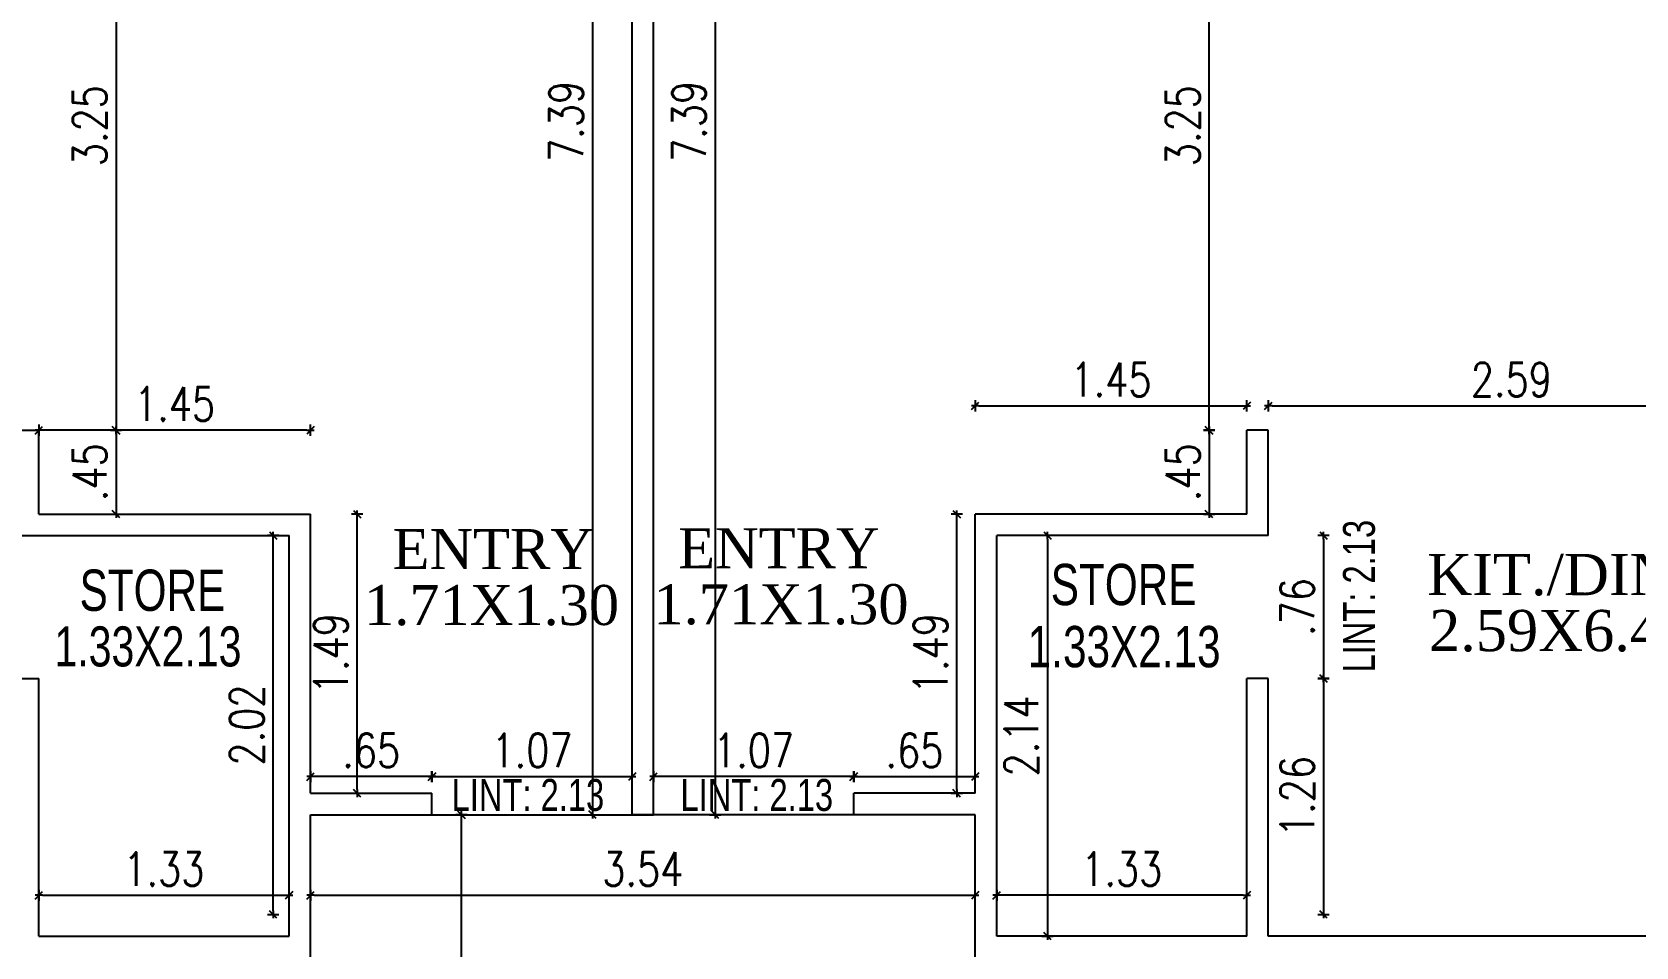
# Model space of a CAD drawing. Header units: inches. Extents: x 14235 to 14499, y 0 to 2549.
# Drawn here: x 14481.99 to 14490.54, y 2369.43 to 2374.31 of the extents above; entities that cross this region are included whole.
import ezdxf
from ezdxf.enums import TextEntityAlignment as Align

# ---------------------------------------------------------------- set-up
doc = ezdxf.new("R2010")
doc.units = ezdxf.units.IN
doc.header["$LTSCALE"] = 0.25
doc.header["$MEASUREMENT"] = 0
doc.header["$PDMODE"] = 35
for name, color, linetype in [('text-large', 7, 'Continuous'), ('wall', 7, 'Continuous'), ('WORK TEX', 6, 'Continuous'), ('WORKING DIM', 7, 'Continuous')]:
    doc.layers.add(name, color=color, linetype=linetype)
doc.styles.add('ARIAL', font='TIMES_0.TTF')
doc.styles.add('ARL', font='swisscl_0.ttf')
doc.styles.add('romans', font='romans.shx', dxfattribs={"width": 0.8})
doc.dimstyles.new('121', dxfattribs={"dimscale": 0.1, "dimtxt": 1.8, "dimasz": 0.2, "dimexe": 0.03125, "dimexo": 0.25, "dimgap": 0.5, "dimtad": 1, "dimzin": 4, "dimdsep": 46, "dimtxsty": 'romans', "dimblk1": 'MINITICK', "dimblk2": 'MINITICK', "dimsah": 1, "dimcen": 1, "dimse1": 1, "dimse2": 1, "dimclrd": 252, "dimclre": 256, "dimclrt": 7, "dimadec": 3, "dimazin": 0, "dimtfac": 0.8, "dimtix": 1, "dimtmove": 2, "dimatfit": 3, "dimfxl": 0, "dimtolj": 1, "dimtzin": 3, "dimarcsym": 0})

# ---------------------------------------------------------------- blocks, each defined once
blk = doc.blocks.new('MINITICK')
at = {"color": 7}
for p, q in [((1, 1), (-1, -1)), ((-1, 0), (1, 0)), ((0, -1.5), (0, 1.5))]:
    blk.add_line(p, q, dxfattribs=at)
blk = doc.blocks.new('*D1855')
at = {"layer": 'Defpoints', "color": 0, "transparency": 16777216}
for p in [(14482.0218, 2375.4357), (14482.0218, 2372.1882), (14482.4334, 2372.1882)]:
    blk.add_point(p, dxfattribs=at)
at = {"layer": 'WORKING DIM', "color": 252, "lineweight": -2, "transparency": 16777216}
blk.add_line((14482.4334, 2375.4157), (14482.4334, 2372.2082), dxfattribs=at)
at = {"layer": 'WORKING DIM', "color": 252, "lineweight": -2, "transparency": 16777216, "xscale": 0.02, "yscale": 0.02, "zscale": 0.02}
for p, rotation in [((14482.4334, 2375.4357), 90), ((14482.4334, 2372.1882), 270)]:
    blk.add_blockref('MINITICK', p, dxfattribs=dict(at, rotation=rotation))
at = {"layer": 'WORKING DIM', "color": 7, "transparency": 16777216, "insert": (14482.2934, 2373.812), "char_height": 0.18, "attachment_point": 5, "rotation": 90, "style": 'romans'}
blk.add_mtext('\\A1;3.25', dxfattribs=at)
blk = doc.blocks.new('*D1857')
at = {"layer": 'Defpoints', "color": 0, "transparency": 16777216}
for p in [(14482.0218, 2372.1882), (14482.0218, 2371.741), (14482.4334, 2371.741)]:
    blk.add_point(p, dxfattribs=at)
at = {"layer": 'WORKING DIM', "color": 252, "lineweight": -2, "transparency": 16777216}
blk.add_line((14482.4334, 2372.1682), (14482.4334, 2371.761), dxfattribs=at)
at = {"layer": 'WORKING DIM', "color": 252, "lineweight": -2, "transparency": 16777216, "xscale": 0.02, "yscale": 0.02, "zscale": 0.02}
for p, rotation in [((14482.4334, 2372.1882), 90), ((14482.4334, 2371.741), 270)]:
    blk.add_blockref('MINITICK', p, dxfattribs=dict(at, rotation=rotation))
at = {"layer": 'WORKING DIM', "color": 7, "transparency": 16777216, "insert": (14482.2934, 2371.9646), "char_height": 0.18, "attachment_point": 5, "rotation": 90, "style": 'romans'}
blk.add_mtext('\\A1;.45', dxfattribs=at)
blk = doc.blocks.new('*D1858')
at = {"layer": 'Defpoints', "color": 0, "transparency": 16777216}
for p in [(14482.0218, 2372.1882), (14482.0218, 2371.741), (14483.4699, 2371.741)]:
    blk.add_point(p, dxfattribs=at)
at = {"layer": 'WORKING DIM', "color": 252, "lineweight": -2, "transparency": 16777216}
blk.add_line((14483.4499, 2372.1882), (14482.0418, 2372.1882), dxfattribs=at)
at = {"layer": 'WORKING DIM', "color": 252, "lineweight": -2, "transparency": 16777216, "xscale": 0.02, "yscale": 0.02, "zscale": 0.02, "rotation": 180}
blk.add_blockref('MINITICK', (14482.0218, 2372.1882), dxfattribs=at)
at = {"layer": 'WORKING DIM', "color": 252, "lineweight": -2, "transparency": 16777216, "xscale": 0.02, "yscale": 0.02, "zscale": 0.02}
blk.add_blockref('MINITICK', (14483.4699, 2372.1882), dxfattribs=at)
at = {"layer": 'WORKING DIM', "color": 7, "transparency": 16777216, "insert": (14482.7458, 2372.3282), "char_height": 0.18, "attachment_point": 5, "style": 'romans'}
blk.add_mtext('\\A1;1.45', dxfattribs=at)
blk = doc.blocks.new('*D1859')
at = {"layer": 'Defpoints', "color": 0, "transparency": 16777216}
for p in [(14483.4699, 2371.741), (14483.7186, 2371.741), (14483.4699, 2370.2527)]:
    blk.add_point(p, dxfattribs=at)
at = {"layer": 'WORKING DIM', "color": 252, "lineweight": -2, "transparency": 16777216}
blk.add_line((14483.7186, 2370.2727), (14483.7186, 2371.721), dxfattribs=at)
at = {"layer": 'WORKING DIM', "color": 252, "lineweight": -2, "transparency": 16777216, "xscale": 0.02, "yscale": 0.02, "zscale": 0.02}
for p, rotation in [((14483.7186, 2371.741), 90), ((14483.7186, 2370.2527), 270)]:
    blk.add_blockref('MINITICK', p, dxfattribs=dict(at, rotation=rotation))
at = {"layer": 'WORKING DIM', "color": 7, "transparency": 16777216, "insert": (14483.5786, 2370.9969), "char_height": 0.18, "attachment_point": 5, "rotation": 90, "style": 'romans'}
blk.add_mtext('\\A1;1.49', dxfattribs=at)
blk = doc.blocks.new('*D1860')
at = {"layer": 'Defpoints', "color": 0, "transparency": 16777216}
for p in [(14483.4699, 2370.3412), (14483.4699, 2370.2527), (14484.1178, 2370.2527)]:
    blk.add_point(p, dxfattribs=at)
at = {"layer": 'WORKING DIM', "color": 252, "lineweight": -2, "transparency": 16777216}
blk.add_line((14484.0978, 2370.3412), (14483.4899, 2370.3412), dxfattribs=at)
at = {"layer": 'WORKING DIM', "color": 252, "lineweight": -2, "transparency": 16777216, "xscale": 0.02, "yscale": 0.02, "zscale": 0.02, "rotation": 180}
blk.add_blockref('MINITICK', (14483.4699, 2370.3412), dxfattribs=at)
at = {"layer": 'WORKING DIM', "color": 252, "lineweight": -2, "transparency": 16777216, "xscale": 0.02, "yscale": 0.02, "zscale": 0.02}
blk.add_blockref('MINITICK', (14484.1178, 2370.3412), dxfattribs=at)
at = {"layer": 'WORKING DIM', "color": 7, "transparency": 16777216, "insert": (14483.7939, 2370.4812), "char_height": 0.18, "attachment_point": 5, "style": 'romans'}
blk.add_mtext('\\A1;.65', dxfattribs=at)
blk = doc.blocks.new('*D1861')
at = {"layer": 'Defpoints', "color": 0, "transparency": 16777216}
for p in [(14485.1849, 2370.3412), (14484.1178, 2370.1956), (14485.1849, 2370.1956)]:
    blk.add_point(p, dxfattribs=at)
at = {"layer": 'WORKING DIM', "color": 252, "lineweight": -2, "transparency": 16777216}
blk.add_line((14484.1378, 2370.3412), (14485.1649, 2370.3412), dxfattribs=at)
at = {"layer": 'WORKING DIM', "color": 252, "lineweight": -2, "transparency": 16777216, "xscale": 0.02, "yscale": 0.02, "zscale": 0.02, "rotation": 180}
blk.add_blockref('MINITICK', (14484.1178, 2370.3412), dxfattribs=at)
at = {"layer": 'WORKING DIM', "color": 252, "lineweight": -2, "transparency": 16777216, "xscale": 0.02, "yscale": 0.02, "zscale": 0.02}
blk.add_blockref('MINITICK', (14485.1849, 2370.3412), dxfattribs=at)
at = {"layer": 'WORKING DIM', "color": 7, "transparency": 16777216, "insert": (14484.6513, 2370.4812), "char_height": 0.18, "attachment_point": 5, "style": 'romans'}
blk.add_mtext('\\A1;1.07', dxfattribs=at)
blk = doc.blocks.new('*D1862')
at = {"layer": 'Defpoints', "color": 0, "transparency": 16777216}
for p in [(14483.2709, 2371.6267), (14483.2709, 2371.6267), (14483.2709, 2369.6062)]:
    blk.add_point(p, dxfattribs=at)
at = {"layer": 'WORKING DIM', "color": 252, "lineweight": -2, "transparency": 16777216}
blk.add_line((14483.2709, 2369.6262), (14483.2709, 2371.6067), dxfattribs=at)
at = {"layer": 'WORKING DIM', "color": 252, "lineweight": -2, "transparency": 16777216, "xscale": 0.02, "yscale": 0.02, "zscale": 0.02}
for p, rotation in [((14483.2709, 2371.6267), 90), ((14483.2709, 2369.6062), 270)]:
    blk.add_blockref('MINITICK', p, dxfattribs=dict(at, rotation=rotation))
at = {"layer": 'WORKING DIM', "color": 7, "transparency": 16777216, "insert": (14483.1309, 2370.6164), "char_height": 0.18, "attachment_point": 5, "rotation": 90, "style": 'romans'}
blk.add_mtext('\\A1;2.02', dxfattribs=at)
blk = doc.blocks.new('*D1863')
at = {"layer": 'Defpoints', "color": 0, "transparency": 16777216}
for p in [(14482.0218, 2369.9365), (14483.3556, 2369.9365), (14483.3556, 2369.7086)]:
    blk.add_point(p, dxfattribs=at)
at = {"layer": 'WORKING DIM', "color": 252, "lineweight": -2, "transparency": 16777216}
blk.add_line((14482.0418, 2369.7086), (14483.3356, 2369.7086), dxfattribs=at)
at = {"layer": 'WORKING DIM', "color": 252, "lineweight": -2, "transparency": 16777216, "xscale": 0.02, "yscale": 0.02, "zscale": 0.02, "rotation": 180}
blk.add_blockref('MINITICK', (14482.0218, 2369.7086), dxfattribs=at)
at = {"layer": 'WORKING DIM', "color": 252, "lineweight": -2, "transparency": 16777216, "xscale": 0.02, "yscale": 0.02, "zscale": 0.02}
blk.add_blockref('MINITICK', (14483.3556, 2369.7086), dxfattribs=at)
at = {"layer": 'WORKING DIM', "color": 7, "transparency": 16777216, "insert": (14482.6887, 2369.8486), "char_height": 0.18, "attachment_point": 5, "style": 'romans'}
blk.add_mtext('\\A1;1.33', dxfattribs=at)
blk = doc.blocks.new('*D1865')
at = {"layer": 'Defpoints', "color": 0, "transparency": 16777216}
for p in [(14482.0402, 2371.6267), (14481.7806, 2370.8645), (14481.9646, 2370.8645)]:
    blk.add_point(p, dxfattribs=at)
at = {"layer": 'WORKING DIM', "color": 252, "lineweight": -2, "transparency": 16777216}
blk.add_line((14481.7806, 2371.6067), (14481.7806, 2370.8845), dxfattribs=at)
at = {"layer": 'WORKING DIM', "color": 252, "lineweight": -2, "transparency": 16777216, "xscale": 0.02, "yscale": 0.02, "zscale": 0.02}
for p, rotation in [((14481.7806, 2371.6267), 90), ((14481.7806, 2370.8645), 270)]:
    blk.add_blockref('MINITICK', p, dxfattribs=dict(at, rotation=rotation))
at = {"layer": 'WORKING DIM', "color": 7, "transparency": 16777216, "insert": (14481.6406, 2371.2456), "char_height": 0.18, "attachment_point": 5, "rotation": 90, "style": 'romans'}
blk.add_mtext('\\A1;.76', dxfattribs=at)
blk = doc.blocks.new('*D1868')
at = {"layer": 'Defpoints', "color": 0, "transparency": 16777216}
for p in [(14484.5059, 2377.531), (14484.6513, 2370.1384), (14484.9735, 2370.1384)]:
    blk.add_point(p, dxfattribs=at)
at = {"layer": 'WORKING DIM', "color": 252, "lineweight": -2, "transparency": 16777216}
blk.add_line((14484.9735, 2377.511), (14484.9735, 2370.1584), dxfattribs=at)
at = {"layer": 'WORKING DIM', "color": 252, "lineweight": -2, "transparency": 16777216, "xscale": 0.02, "yscale": 0.02, "zscale": 0.02}
for p, rotation in [((14484.9735, 2377.531), 90), ((14484.9735, 2370.1384), 270)]:
    blk.add_blockref('MINITICK', p, dxfattribs=dict(at, rotation=rotation))
at = {"layer": 'WORKING DIM', "color": 7, "transparency": 16777216, "insert": (14484.8335, 2373.8347), "char_height": 0.18, "attachment_point": 5, "rotation": 90, "style": 'romans'}
blk.add_mtext('\\A1;7.39', dxfattribs=at)
blk = doc.blocks.new('*D1591')
at = {"layer": 'Defpoints', "color": 0, "transparency": 16777216}
for p in [(14486.9155, 2371.741), (14487.0141, 2371.741), (14487.0141, 2370.2527)]:
    blk.add_point(p, dxfattribs=at)
at = {"layer": 'WORKING DIM', "color": 252, "lineweight": -2, "transparency": 16777216}
blk.add_line((14486.9155, 2370.2727), (14486.9155, 2371.721), dxfattribs=at)
at = {"layer": 'WORKING DIM', "color": 252, "lineweight": -2, "transparency": 16777216, "xscale": 0.02, "yscale": 0.02, "zscale": 0.02}
for p, rotation in [((14486.9155, 2371.741), 90), ((14486.9155, 2370.2527), 270)]:
    blk.add_blockref('MINITICK', p, dxfattribs=dict(at, rotation=rotation))
at = {"layer": 'WORKING DIM', "color": 7, "transparency": 16777216, "insert": (14486.7755, 2370.9969), "char_height": 0.18, "attachment_point": 5, "rotation": 90, "style": 'romans'}
blk.add_mtext('\\A1;1.49', dxfattribs=at)
blk = doc.blocks.new('*D1592')
at = {"layer": 'Defpoints', "color": 0, "transparency": 16777216}
for p in [(14487.0141, 2370.3412), (14486.3663, 2370.2527), (14487.0141, 2370.2527)]:
    blk.add_point(p, dxfattribs=at)
at = {"layer": 'WORKING DIM', "color": 252, "lineweight": -2, "transparency": 16777216}
blk.add_line((14486.3863, 2370.3412), (14486.9941, 2370.3412), dxfattribs=at)
at = {"layer": 'WORKING DIM', "color": 252, "lineweight": -2, "transparency": 16777216, "xscale": 0.02, "yscale": 0.02, "zscale": 0.02, "rotation": 180}
blk.add_blockref('MINITICK', (14486.3663, 2370.3412), dxfattribs=at)
at = {"layer": 'WORKING DIM', "color": 252, "lineweight": -2, "transparency": 16777216, "xscale": 0.02, "yscale": 0.02, "zscale": 0.02}
blk.add_blockref('MINITICK', (14487.0141, 2370.3412), dxfattribs=at)
at = {"layer": 'WORKING DIM', "color": 7, "transparency": 16777216, "insert": (14486.6902, 2370.4812), "char_height": 0.18, "attachment_point": 5, "style": 'romans'}
blk.add_mtext('\\A1;.65', dxfattribs=at)
blk = doc.blocks.new('*D1593')
at = {"layer": 'Defpoints', "color": 0, "transparency": 16777216}
for p in [(14485.2992, 2370.3412), (14485.2992, 2370.1956), (14486.3663, 2370.1956)]:
    blk.add_point(p, dxfattribs=at)
at = {"layer": 'WORKING DIM', "color": 252, "lineweight": -2, "transparency": 16777216}
blk.add_line((14486.3463, 2370.3412), (14485.3192, 2370.3412), dxfattribs=at)
at = {"layer": 'WORKING DIM', "color": 252, "lineweight": -2, "transparency": 16777216, "xscale": 0.02, "yscale": 0.02, "zscale": 0.02, "rotation": 180}
blk.add_blockref('MINITICK', (14485.2992, 2370.3412), dxfattribs=at)
at = {"layer": 'WORKING DIM', "color": 252, "lineweight": -2, "transparency": 16777216, "xscale": 0.02, "yscale": 0.02, "zscale": 0.02}
blk.add_blockref('MINITICK', (14486.3663, 2370.3412), dxfattribs=at)
at = {"layer": 'WORKING DIM', "color": 7, "transparency": 16777216, "insert": (14485.8327, 2370.4812), "char_height": 0.18, "attachment_point": 5, "style": 'romans'}
blk.add_mtext('\\A1;1.07', dxfattribs=at)
blk = doc.blocks.new('*D1594')
at = {"layer": 'Defpoints', "color": 0, "transparency": 16777216}
for p in [(14485.8259, 2377.531), (14485.628, 2370.1384), (14485.8327, 2370.1384)]:
    blk.add_point(p, dxfattribs=at)
at = {"layer": 'WORKING DIM', "color": 252, "lineweight": -2, "transparency": 16777216}
blk.add_line((14485.628, 2377.511), (14485.628, 2370.1584), dxfattribs=at)
at = {"layer": 'WORKING DIM', "color": 252, "lineweight": -2, "transparency": 16777216, "xscale": 0.02, "yscale": 0.02, "zscale": 0.02}
for p, rotation in [((14485.628, 2377.531), 90), ((14485.628, 2370.1384), 270)]:
    blk.add_blockref('MINITICK', p, dxfattribs=dict(at, rotation=rotation))
at = {"layer": 'WORKING DIM', "color": 7, "transparency": 16777216, "insert": (14485.488, 2373.8347), "char_height": 0.18, "attachment_point": 5, "rotation": 90, "style": 'romans'}
blk.add_mtext('\\A1;7.39', dxfattribs=at)
blk = doc.blocks.new('*D1595')
at = {"layer": 'Defpoints', "color": 0, "transparency": 16777216}
for p in [(14487.1285, 2369.9365), (14488.4623, 2369.9365), (14487.1285, 2369.7086)]:
    blk.add_point(p, dxfattribs=at)
at = {"layer": 'WORKING DIM', "color": 252, "lineweight": -2, "transparency": 16777216}
blk.add_line((14488.4423, 2369.7086), (14487.1485, 2369.7086), dxfattribs=at)
at = {"layer": 'WORKING DIM', "color": 252, "lineweight": -2, "transparency": 16777216, "xscale": 0.02, "yscale": 0.02, "zscale": 0.02, "rotation": 180}
blk.add_blockref('MINITICK', (14487.1285, 2369.7086), dxfattribs=at)
at = {"layer": 'WORKING DIM', "color": 252, "lineweight": -2, "transparency": 16777216, "xscale": 0.02, "yscale": 0.02, "zscale": 0.02}
blk.add_blockref('MINITICK', (14488.4623, 2369.7086), dxfattribs=at)
at = {"layer": 'WORKING DIM', "color": 7, "transparency": 16777216, "insert": (14487.7954, 2369.8486), "char_height": 0.18, "attachment_point": 5, "style": 'romans'}
blk.add_mtext('\\A1;1.33', dxfattribs=at)
blk = doc.blocks.new('*D1596')
at = {"layer": 'Defpoints', "color": 0, "transparency": 16777216}
for p in [(14488.5195, 2370.8645), (14488.5195, 2369.6062), (14488.8708, 2369.6062)]:
    blk.add_point(p, dxfattribs=at)
at = {"layer": 'WORKING DIM', "color": 252, "lineweight": -2, "transparency": 16777216}
blk.add_line((14488.8708, 2370.8445), (14488.8708, 2369.6262), dxfattribs=at)
at = {"layer": 'WORKING DIM', "color": 252, "lineweight": -2, "transparency": 16777216, "xscale": 0.02, "yscale": 0.02, "zscale": 0.02}
for p, rotation in [((14488.8708, 2370.8645), 90), ((14488.8708, 2369.6062), 270)]:
    blk.add_blockref('MINITICK', p, dxfattribs=dict(at, rotation=rotation))
at = {"layer": 'WORKING DIM', "color": 7, "transparency": 16777216, "insert": (14488.7308, 2370.2353), "char_height": 0.18, "attachment_point": 5, "rotation": 90, "style": 'romans'}
blk.add_mtext('\\A1;1.26', dxfattribs=at)
blk = doc.blocks.new('*D1597')
at = {"layer": 'Defpoints', "color": 0, "transparency": 16777216}
for p in [(14488.4439, 2371.6267), (14488.5195, 2370.8645), (14488.8708, 2370.8645)]:
    blk.add_point(p, dxfattribs=at)
at = {"layer": 'WORKING DIM', "color": 252, "lineweight": -2, "transparency": 16777216}
blk.add_line((14488.8708, 2371.6067), (14488.8708, 2370.8845), dxfattribs=at)
at = {"layer": 'WORKING DIM', "color": 252, "lineweight": -2, "transparency": 16777216, "xscale": 0.02, "yscale": 0.02, "zscale": 0.02}
for p, rotation in [((14488.8708, 2371.6267), 90), ((14488.8708, 2370.8645), 270)]:
    blk.add_blockref('MINITICK', p, dxfattribs=dict(at, rotation=rotation))
at = {"layer": 'WORKING DIM', "color": 7, "transparency": 16777216, "insert": (14488.7308, 2371.2456), "char_height": 0.18, "attachment_point": 5, "rotation": 90, "style": 'romans'}
blk.add_mtext('\\A1;.76', dxfattribs=at)
blk = doc.blocks.new('*D1869')
at = {"layer": 'Defpoints', "color": 0, "transparency": 16777216}
for p in [(14487.2585, 2371.6267), (14487.2585, 2369.4906), (14487.3996, 2369.4906)]:
    blk.add_point(p, dxfattribs=at)
at = {"layer": 'WORKING DIM', "color": 252, "lineweight": -2, "transparency": 16777216}
blk.add_line((14487.3996, 2371.6067), (14487.3996, 2369.5106), dxfattribs=at)
at = {"layer": 'WORKING DIM', "color": 252, "lineweight": -2, "transparency": 16777216, "xscale": 0.02, "yscale": 0.02, "zscale": 0.02}
for p, rotation in [((14487.3996, 2371.6267), 90), ((14487.3996, 2369.4906), 270)]:
    blk.add_blockref('MINITICK', p, dxfattribs=dict(at, rotation=rotation))
at = {"layer": 'WORKING DIM', "color": 7, "transparency": 16777216, "insert": (14487.2596, 2370.5586), "char_height": 0.18, "attachment_point": 5, "rotation": 90, "style": 'romans'}
blk.add_mtext('\\A1;2.14', dxfattribs=at)
blk = doc.blocks.new('*D1870')
at = {"layer": 'Defpoints', "color": 0, "transparency": 16777216}
for p in [(14488.4623, 2372.1882), (14488.2609, 2371.741), (14488.4623, 2371.741)]:
    blk.add_point(p, dxfattribs=at)
at = {"layer": 'WORKING DIM', "color": 252, "lineweight": -2, "transparency": 16777216}
blk.add_line((14488.2609, 2372.1682), (14488.2609, 2371.761), dxfattribs=at)
at = {"layer": 'WORKING DIM', "color": 252, "lineweight": -2, "transparency": 16777216, "xscale": 0.02, "yscale": 0.02, "zscale": 0.02}
for p, rotation in [((14488.2609, 2372.1882), 90), ((14488.2609, 2371.741), 270)]:
    blk.add_blockref('MINITICK', p, dxfattribs=dict(at, rotation=rotation))
at = {"layer": 'WORKING DIM', "color": 7, "transparency": 16777216, "insert": (14488.1209, 2371.9646), "char_height": 0.18, "attachment_point": 5, "rotation": 90, "style": 'romans'}
blk.add_mtext('\\A1;.45', dxfattribs=at)
blk = doc.blocks.new('*D1871')
at = {"layer": 'Defpoints', "color": 0, "transparency": 16777216}
for p in [(14488.2609, 2375.4357), (14488.5766, 2375.4357), (14488.5766, 2372.1882)]:
    blk.add_point(p, dxfattribs=at)
at = {"layer": 'WORKING DIM', "color": 252, "lineweight": -2, "transparency": 16777216}
blk.add_line((14488.2609, 2372.2082), (14488.2609, 2375.4157), dxfattribs=at)
at = {"layer": 'WORKING DIM', "color": 252, "lineweight": -2, "transparency": 16777216, "xscale": 0.02, "yscale": 0.02, "zscale": 0.02}
for p, rotation in [((14488.2609, 2375.4357), 90), ((14488.2609, 2372.1882), 270)]:
    blk.add_blockref('MINITICK', p, dxfattribs=dict(at, rotation=rotation))
at = {"layer": 'WORKING DIM', "color": 7, "transparency": 16777216, "insert": (14488.1209, 2373.812), "char_height": 0.18, "attachment_point": 5, "rotation": 90, "style": 'romans'}
blk.add_mtext('\\A1;3.25', dxfattribs=at)
blk = doc.blocks.new('*D1910')
at = {"layer": 'Defpoints', "color": 0, "transparency": 16777216}
for p in [(14484.2748, 2370.1384), (14484.6513, 2370.1384), (14484.6513, 2364.6125)]:
    blk.add_point(p, dxfattribs=at)
at = {"layer": 'WORKING DIM', "color": 252, "lineweight": -2, "transparency": 16777216}
blk.add_line((14484.2748, 2364.6325), (14484.2748, 2370.1184), dxfattribs=at)
at = {"layer": 'WORKING DIM', "color": 252, "lineweight": -2, "transparency": 16777216, "xscale": 0.02, "yscale": 0.02, "zscale": 0.02}
for p, rotation in [((14484.2748, 2370.1384), 90), ((14484.2748, 2364.6125), 270)]:
    blk.add_blockref('MINITICK', p, dxfattribs=dict(at, rotation=rotation))
at = {"layer": 'WORKING DIM', "color": 7, "transparency": 16777216, "insert": (14484.1348, 2367.3755), "char_height": 0.18, "attachment_point": 5, "rotation": 90, "style": 'romans'}
blk.add_mtext('\\A1;5.53', dxfattribs=at)
blk = doc.blocks.new('*D1911')
at = {"layer": 'Defpoints', "color": 0, "transparency": 16777216}
for p in [(14491.1681, 2372.3186), (14488.5766, 2371.8022), (14491.1681, 2371.8022)]:
    blk.add_point(p, dxfattribs=at)
at = {"layer": 'WORKING DIM', "color": 252, "lineweight": -2, "transparency": 16777216}
blk.add_line((14488.5966, 2372.3186), (14491.1481, 2372.3186), dxfattribs=at)
at = {"layer": 'WORKING DIM', "color": 252, "lineweight": -2, "transparency": 16777216, "xscale": 0.02, "yscale": 0.02, "zscale": 0.02, "rotation": 180}
blk.add_blockref('MINITICK', (14488.5766, 2372.3186), dxfattribs=at)
at = {"layer": 'WORKING DIM', "color": 252, "lineweight": -2, "transparency": 16777216, "xscale": 0.02, "yscale": 0.02, "zscale": 0.02}
blk.add_blockref('MINITICK', (14491.1681, 2372.3186), dxfattribs=at)
at = {"layer": 'WORKING DIM', "color": 7, "transparency": 16777216, "insert": (14489.8724, 2372.4586), "char_height": 0.18, "attachment_point": 5, "style": 'romans'}
blk.add_mtext('\\A1;2.59', dxfattribs=at)
blk = doc.blocks.new('*D1912')
at = {"layer": 'Defpoints', "color": 0, "transparency": 16777216}
for p in [(14488.4623, 2372.3186), (14487.0141, 2371.741), (14488.4623, 2371.741)]:
    blk.add_point(p, dxfattribs=at)
at = {"layer": 'WORKING DIM', "color": 252, "lineweight": -2, "transparency": 16777216}
blk.add_line((14487.0341, 2372.3186), (14488.4423, 2372.3186), dxfattribs=at)
at = {"layer": 'WORKING DIM', "color": 252, "lineweight": -2, "transparency": 16777216, "xscale": 0.02, "yscale": 0.02, "zscale": 0.02, "rotation": 180}
blk.add_blockref('MINITICK', (14487.0141, 2372.3186), dxfattribs=at)
at = {"layer": 'WORKING DIM', "color": 252, "lineweight": -2, "transparency": 16777216, "xscale": 0.02, "yscale": 0.02, "zscale": 0.02}
blk.add_blockref('MINITICK', (14488.4623, 2372.3186), dxfattribs=at)
at = {"layer": 'WORKING DIM', "color": 7, "transparency": 16777216, "insert": (14487.7382, 2372.4586), "char_height": 0.18, "attachment_point": 5, "style": 'romans'}
blk.add_mtext('\\A1;1.45', dxfattribs=at)
blk = doc.blocks.new('*D1960')
at = {"layer": 'Defpoints', "color": 0, "transparency": 16777216}
for p in [(14483.4699, 2369.8784), (14487.0141, 2369.8784), (14487.0141, 2369.7086)]:
    blk.add_point(p, dxfattribs=at)
at = {"layer": 'WORKING DIM', "color": 252, "lineweight": -2, "transparency": 16777216}
blk.add_line((14483.4899, 2369.7086), (14486.9941, 2369.7086), dxfattribs=at)
at = {"layer": 'WORKING DIM', "color": 252, "lineweight": -2, "transparency": 16777216, "xscale": 0.02, "yscale": 0.02, "zscale": 0.02, "rotation": 180}
blk.add_blockref('MINITICK', (14483.4699, 2369.7086), dxfattribs=at)
at = {"layer": 'WORKING DIM', "color": 252, "lineweight": -2, "transparency": 16777216, "xscale": 0.02, "yscale": 0.02, "zscale": 0.02}
blk.add_blockref('MINITICK', (14487.0141, 2369.7086), dxfattribs=at)
at = {"layer": 'WORKING DIM', "color": 7, "transparency": 16777216, "insert": (14485.242, 2369.8486), "char_height": 0.18, "attachment_point": 5, "style": 'romans'}
blk.add_mtext('\\A1;3.54', dxfattribs=at)

msp = doc.modelspace()

# ---------------------------------------------------------------- linework, layer by layer
at = {"layer": 'wall'}
for p, q in [((14485.1849, 2370.1384), (14485.1849, 2379.4753)), ((14485.2992, 2370.1384), (14485.2992, 2379.4753)), ((14481.9074, 2372.1882), (14482.0218, 2372.1882)), ((14482.0218, 2371.741), (14482.0218, 2372.1882)), ((14488.4623, 2371.741), (14488.4623, 2372.1882)), ((14488.5766, 2372.1882), (14488.4623, 2372.1882)), ((14488.5766, 2371.6267), (14488.5766, 2372.1882)), ((14482.0218, 2371.741), (14483.4699, 2371.741)), ((14483.4699, 2370.2527), (14483.4699, 2371.741)), ((14488.4623, 2371.741), (14487.0141, 2371.741)), ((14487.0141, 2370.2527), (14487.0141, 2371.741)), ((14481.9074, 2371.6267), (14483.3556, 2371.6267)), ((14483.3556, 2369.4906), (14483.3556, 2371.6267)), ((14488.5766, 2371.6267), (14487.1285, 2371.6267)), ((14487.1285, 2369.4906), (14487.1285, 2371.6267)), ((14481.9074, 2370.8645), (14482.0218, 2370.8645)), ((14482.0218, 2369.4906), (14482.0218, 2370.8645)), ((14488.5766, 2370.8645), (14488.4623, 2370.8645)), ((14488.4623, 2369.4906), (14488.4623, 2370.8645)), ((14488.5766, 2369.4906), (14488.5766, 2370.8645)), ((14483.4699, 2370.2527), (14484.1178, 2370.2527)), ((14484.1178, 2370.1384), (14484.1178, 2370.2527)), ((14486.3663, 2370.1384), (14486.3663, 2370.2527)), ((14487.0141, 2370.2527), (14486.3663, 2370.2527)), ((14483.4699, 2370.1384), (14484.1178, 2370.1384)), ((14483.4699, 2369.3762), (14483.4699, 2370.1384)), ((14484.1178, 2370.1384), (14485.1849, 2370.1384)), ((14485.1849, 2370.1384), (14485.2992, 2370.1384)), ((14485.2992, 2370.1384), (14485.1849, 2370.1384)), ((14486.3663, 2370.1384), (14485.2992, 2370.1384)), ((14487.0141, 2370.1384), (14486.3663, 2370.1384)), ((14487.0141, 2369.3762), (14487.0141, 2370.1384)), ((14482.0218, 2369.4906), (14483.3556, 2369.4906)), ((14488.4623, 2369.4906), (14487.1285, 2369.4906)), ((14491.5492, 2369.4906), (14488.5766, 2369.4906))]:
    msp.add_line(p, q, dxfattribs=at)

# ---------------------------------------------------------------- texts
at = {"layer": 'text-large'}
for s, height, style, p in [('ENTRY', 0.21325, 'ARIAL', (14484.4443, 2371.5548)), ('ENTRY', 0.21325, 'ARIAL', (14485.9671, 2371.5594)), ('STORE', 0.22, 'ARL', (14487.8052, 2371.3658)), ('KIT./DIN.', 0.22, 'ARIAL', (14490.1251, 2371.419)), ('STORE', 0.22, 'ARL', (14482.6274, 2371.3354)), ('1.71X1.30', 0.21325, 'ARIAL', (14484.4356, 2371.2563)), ('1.71X1.30', 0.21325, 'ARIAL', (14485.9788, 2371.2609)), ('2.59X6.40', 0.22, 'ARIAL', (14490.1353, 2371.1205)), ('1.33X2.13', 0.21325, 'ARL', (14482.6038, 2371.0357)), ('1.33X2.13', 0.22, 'ARL', (14487.8081, 2371.0346))]:
    msp.add_text(s, height=height, dxfattribs=dict(at, style=style)).set_placement(p, align=Align.MIDDLE_CENTER)
at = {"layer": 'WORK TEX', "style": 'ARL'}
msp.add_text('LINT: 2.13', height=0.17, rotation=90, dxfattribs=at).set_placement((14489.0598, 2371.3035), align=Align.MIDDLE_CENTER)
for p in [(14484.6293, 2370.2439), (14485.8495, 2370.2439)]:
    msp.add_text('LINT: 2.13', height=0.17, dxfattribs=at).set_placement(p, align=Align.MIDDLE_CENTER)

# ---------------------------------------------------------------- dimensions: what is measured, and where the dimension line sits
at = {"layer": 'WORKING DIM'}
for base, p1, p2, angle, picture, middle in [((14484.9735, 2370.1384), (14484.5059, 2377.531), (14484.6513, 2370.1384), 90, '*D1868', (14484.8335, 2373.8347)), ((14485.628, 2370.1384), (14485.8259, 2377.531), (14485.8327, 2370.1384), 90, '*D1594', (14485.488, 2373.8347)), ((14482.4334, 2372.1882), (14482.0218, 2375.4357), (14482.0218, 2372.1882), 90, '*D1855', (14482.2934, 2373.812)), ((14488.2609, 2375.4357), (14488.5766, 2372.1882), (14488.5766, 2375.4357), 90, '*D1871', (14488.1209, 2373.812)), ((14482.4334, 2371.741), (14482.0218, 2372.1882), (14482.0218, 2371.741), 90, '*D1857', (14482.2934, 2371.9646)), ((14488.2609, 2371.741), (14488.4623, 2372.1882), (14488.4623, 2371.741), 90, '*D1870', (14488.1209, 2371.9646)), ((14483.7186, 2371.741), (14483.4699, 2370.2527), (14483.4699, 2371.741), 90, '*D1859', (14483.5786, 2370.9969)), ((14486.9155, 2371.741), (14487.0141, 2370.2527), (14487.0141, 2371.741), 90, '*D1591', (14486.7755, 2370.9969)), ((14481.7806, 2370.8645), (14482.0402, 2371.6267), (14481.9646, 2370.8645), 90, '*D1865', (14481.6406, 2371.2456)), ((14483.2709, 2371.6267), (14483.2709, 2369.6062), (14483.2709, 2371.6267), 90, '*D1862', (14483.1309, 2370.6164)), ((14487.3996, 2369.4906), (14487.2585, 2371.6267), (14487.2585, 2369.4906), 90, '*D1869', (14487.2596, 2370.5586)), ((14488.8708, 2370.8645), (14488.4439, 2371.6267), (14488.5195, 2370.8645), 90, '*D1597', (14488.7308, 2371.2456)), ((14488.8708, 2369.6062), (14488.5195, 2370.8645), (14488.5195, 2369.6062), 90, '*D1596', (14488.7308, 2370.2353)), ((14485.2992, 2370.3412), (14486.3663, 2370.1956), (14485.2992, 2370.1956), 180, '*D1593', (14485.8327, 2370.4812)), ((14487.0141, 2370.3412), (14486.3663, 2370.2527), (14487.0141, 2370.2527), 180, '*D1592', (14486.6902, 2370.4812)), ((14484.2748, 2370.1384), (14484.6513, 2364.6125), (14484.6513, 2370.1384), 90, '*D1910', (14484.1348, 2367.3755)), ((14487.1285, 2369.7086), (14488.4623, 2369.9365), (14487.1285, 2369.9365), 180, '*D1595', (14487.7954, 2369.8486))]:
    dim = msp.add_linear_dim(base=base, p1=p1, p2=p2, angle=angle, dimstyle='121', override={"dimfxl": 0.18, "dimfxlon": 1}, dxfattribs=at)
    dim.commit()
    dim.dimension.update_dxf_attribs({"geometry": picture, "text_midpoint": middle})
for base, p1, p2, picture, middle in [((14488.4623, 2372.3186), (14487.0141, 2371.741), (14488.4623, 2371.741), '*D1912', (14487.7382, 2372.4586)), ((14491.1681, 2372.3186), (14488.5766, 2371.8022), (14491.1681, 2371.8022), '*D1911', (14489.8724, 2372.4586)), ((14482.0218, 2372.1882), (14483.4699, 2371.741), (14482.0218, 2371.741), '*D1858', (14482.7458, 2372.3282)), ((14483.4699, 2370.3412), (14484.1178, 2370.2527), (14483.4699, 2370.2527), '*D1860', (14483.7939, 2370.4812)), ((14485.1849, 2370.3412), (14484.1178, 2370.1956), (14485.1849, 2370.1956), '*D1861', (14484.6513, 2370.4812)), ((14483.3556, 2369.7086), (14482.0218, 2369.9365), (14483.3556, 2369.9365), '*D1863', (14482.6887, 2369.8486)), ((14487.0141, 2369.7086), (14483.4699, 2369.8784), (14487.0141, 2369.8784), '*D1960', (14485.242, 2369.8486))]:
    dim = msp.add_linear_dim(base=base, p1=p1, p2=p2, dimstyle='121', override={"dimfxl": 0.18, "dimfxlon": 1}, dxfattribs=at)
    dim.commit()
    dim.dimension.update_dxf_attribs({"geometry": picture, "text_midpoint": middle})

doc.saveas('drawing.dxf')
